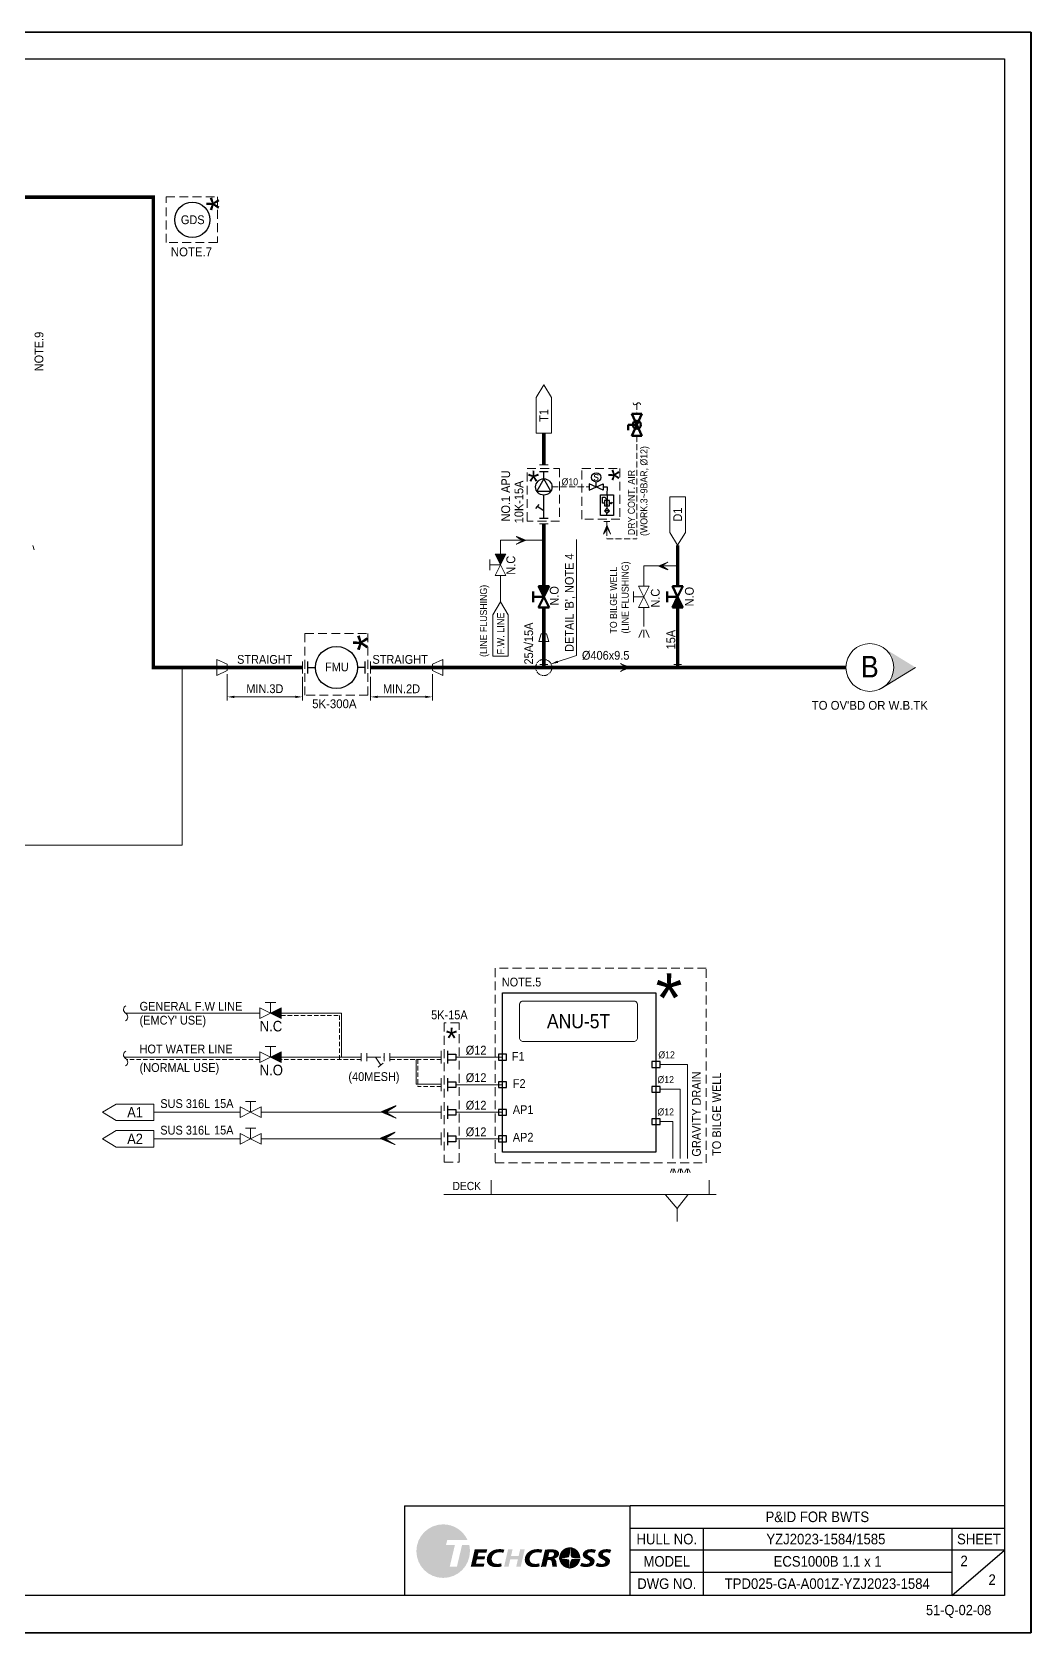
# Model space of a CAD drawing. Extents: x -553847 to 4496999, y 514150 to 878882.
# Drawn here: x 4399829 to 4428190, y 617915 to 663343 of the extents above; entities that cross this region are included whole.
import ezdxf

# ---------------------------------------------------------------- set-up
doc = ezdxf.new("R2010")
doc.units = 0
doc.header["$LTSCALE"] = 25
doc.header["$MEASUREMENT"] = 0
doc.header["$PDMODE"] = 3
doc.header["$PDSIZE"] = -7
for name, pattern in [('DASHED', [0.75, 0.5, -0.25]), ('DASHED2', [0.375, 0.25, -0.125]), ('Dashed_dotted', [9.714286, 6.857143, -1.428571, 0, -1.428571]), ('HIDDEN', [0.375, 0.25, -0.125]), ('PHANTOM', [63.5, 31.75, -6.35, 6.35, -6.35, 6.35, -6.35]), ('PHANTOM2', [31.75, 15.875, -3.175, 3.175, -3.175, 3.175, -3.175])]:
    doc.linetypes.add(name, pattern=pattern)
doc.layers.get('0').update_dxf_attribs({"linetype": 'CONTINUOUS', "lineweight": 9})
doc.layers.get('DEFPOINTS').update_dxf_attribs({"linetype": 'CONTINUOUS'})
doc.layers.add('0.1 Defpoints', color=7, linetype='CONTINUOUS', plot=False)
doc.layers.add('0.2 Dwg sheet', color=7, linetype='CONTINUOUS')
doc.layers.add('0.3 Text', color=7, linetype='CONTINUOUS')
for name, color, linetype, lineweight in [('0.4 Maker scope box', 3, 'HIDDEN', 9), ('0.5 Dim', 1, 'CONTINUOUS', 9), ('1.1 Y_Pipe', 7, 'CONTINUOUS', 13), ('1.10 Air line', 253, 'PHANTOM', 9), ('1.4 M_Pipe', 7, 'CONTINUOUS', 25), ('1.5 M_Equip', 4, 'CONTINUOUS', 30), ('1.8 PRU Cooling', 253, 'PHANTOM', 9), ('1.9 Arrow', 1, 'CONTINUOUS', 9), ('measure', 1, 'CONTINUOUS', 15), ('외형선', 7, 'CONTINUOUS', 18)]:
    doc.layers.add(name, color=color, linetype=linetype, lineweight=lineweight)
doc.layers.add('2.1 Valve open', color=7, linetype='CONTINUOUS', lineweight=50, true_color=0x1b21e4)
doc.layers.add('2.2 Ballast water line', color=7, linetype='CONTINUOUS', true_color=0x1b21e4)
doc.layers.add('2.3 TSU sampling line', color=7, linetype='DASHED2', true_color=0xf4541a)
doc.styles.add('ARIAL', font='arial.ttf')
doc.styles.get("Standard").update_dxf_attribs({"font": '', "width": 0.95, "height": 250})
doc.styles.get('Standard').set_extended_font_data('Gulim')
doc.dimstyles.new('TC50', dxfattribs={"dimtxt": 250, "dimasz": 200, "dimexe": 100, "dimexo": 100, "dimgap": 100, "dimtad": 1, "dimtoh": 1, "dimdec": 0, "dimrnd": 0.0005, "dimzin": 9, "dimdsep": 46, "dimtxsty": 'Standard', "dimcen": -3.5, "dimclrd": 1, "dimclre": 1, "dimazin": 2, "dimtfac": 0.6, "dimtdec": 0, "dimtmove": 0, "dimatfit": 3, "dimfxl": 4, "dimtolj": 1, "dimlwd": 15, "dimlwe": 15, "dimarcsym": 0})

# ---------------------------------------------------------------- blocks, each defined once
blk = doc.blocks.new('양식 51-Q-02-08')
at = {"layer": '0.1 Defpoints'}
blk.add_lwpolyline([(-2677005, 1033560), (-2613196, 1033560), (-2613196, 988132), (-2677005, 988132)], close=True, dxfattribs=at)
at = {"layer": '0.2 Dwg sheet'}
for p, q in [((-2630979, 991742), (-2624571, 991742)), ((-2630979, 991742), (-2630979, 989196)), ((-2624571, 989196), (-2624571, 991742)), ((-2613953, 991742), (-2624571, 991742)), ((-2624571, 991110), (-2613953, 991110)), ((-2622500, 991110), (-2622500, 989196)), ((-2615440, 991110), (-2615440, 989196)), ((-2613953, 990478), (-2624571, 990478)), ((-2615440, 989196), (-2613953, 990478)), ((-2615440, 989846), (-2624571, 989846))]:
    blk.add_line(p, q, dxfattribs=at)
blk.add_lwpolyline([(-2613953, 989196), (-2676245, 989196), (-2676245, 1032800), (-2613953, 1032800)], close=True, dxfattribs=at)
at = {"layer": '0.2 Dwg sheet', "insert": (-2623536, 989529), "char_height": 300, "width": 2070.81, "attachment_point": 5}
blk.add_mtext('DWG NO.', dxfattribs=at)
at = {"layer": '0.3 Text', "width": 0.95}
blk.add_text('51-Q-02-08', height=291.7, dxfattribs=at).set_placement((-2616177, 988637))
at = {"layer": '0.3 Text', "char_height": 300, "attachment_point": 5}
for s, insert, width in [('\\A1;SHEET', (-2614674, 990794), 1532.09), ('MODEL', (-2623536, 990162), 2070.81)]:
    blk.add_mtext(s, dxfattribs=dict(at, insert=insert, width=width))
blk = doc.blocks.new('*D225')
at = {"layer": '0.5 Dim', "color": 1, "linetype": 'ByBlock', "lineweight": 15, "ltscale": 30, "transparency": 16777216}
for p, q in [((4405374, 645121), (4405374, 644377)), ((4407504, 645044), (4407504, 644377)), ((4407304, 644477), (4405574, 644477))]:
    blk.add_line(p, q, dxfattribs=at)
at = {"layer": '0.5 Dim', "color": 1, "linetype": 'Continuous', "ltscale": 30, "transparency": 16777216}
for points in [[(4405574, 644510), (4405574, 644444), (4405374, 644477)], [(4407304, 644510), (4407304, 644444), (4407504, 644477)]]:
    blk.add_solid(points, dxfattribs=at)
at = {"layer": 'DEFPOINTS', "color": 0, "linetype": 'Continuous', "ltscale": 30, "transparency": 16777216}
for p in [(4405374, 645221), (4407504, 645144), (4405374, 644477)]:
    blk.add_point(p, dxfattribs=at)
at = {"layer": '0.5 Dim', "color": 0, "linetype": 'Continuous', "ltscale": 30, "transparency": 16777216, "insert": (4406439, 644707), "char_height": 250, "attachment_point": 5}
blk.add_mtext('\\A1;MIN.3D', dxfattribs=at)
blk = doc.blocks.new('*D226')
at = {"layer": '0.5 Dim', "color": 1, "linetype": 'ByBlock', "lineweight": 15, "ltscale": 30, "transparency": 16777216}
for p, q in [((4411197, 645121), (4411197, 644377)), ((4409443, 645044), (4409443, 644377)), ((4409643, 644477), (4410997, 644477))]:
    blk.add_line(p, q, dxfattribs=at)
at = {"layer": '0.5 Dim', "color": 1, "linetype": 'Continuous', "ltscale": 30, "transparency": 16777216}
for points in [[(4409643, 644510), (4409643, 644444), (4409443, 644477)], [(4410997, 644510), (4410997, 644444), (4411197, 644477)]]:
    blk.add_solid(points, dxfattribs=at)
at = {"layer": 'DEFPOINTS', "color": 0, "linetype": 'Continuous', "ltscale": 30, "transparency": 16777216}
for p in [(4409443, 645144), (4411197, 645221), (4411197, 644477)]:
    blk.add_point(p, dxfattribs=at)
at = {"layer": '0.5 Dim', "color": 0, "linetype": 'Continuous', "ltscale": 30, "transparency": 16777216, "insert": (4410320, 644707), "char_height": 250, "attachment_point": 5}
blk.add_mtext('\\A1;MIN.2D', dxfattribs=at)

msp = doc.modelspace()

# ---------------------------------------------------------------- hatches: boundary and pattern name
at = {"layer": '0.2 Dwg sheet', "lineweight": 0}
h = msp.add_hatch(color=256, dxfattribs=at)
h.dxf.hatch_style = 2
edge = h.paths.add_edge_path()
edge.add_spline(control_points=[(4412038.3, 620410.2), (4412038.3, 620410.2), (4411891.2, 619793.5), (4411891.2, 619793.5), (4411891.2, 619793.5), (4411687.4, 619793.5), (4411687.4, 619793.5), (4411687.4, 619793.5), (4411834.6, 620410.2), (4411834.6, 620410.2), (4411834.6, 620410.2), (4411582.7, 620410.2), (4411582.7, 620410.2), (4411582.7, 620410.2), (4411618.1, 620552), (4411618.1, 620552), (4411618.1, 620552), (4412193.4, 620552), (4412193.4, 620552), (4412073.7, 620814.6), (4411809.1, 620997.2), (4411501.7, 620997.2), (4411081.9, 620997.2), (4410741.6, 620656.9), (4410741.6, 620237.1), (4410741.6, 619817.3), (4411081.9, 619477), (4411501.7, 619477), (4411921.5, 619477), (4412261.7, 619817.3), (4412261.7, 620237.1), (4412261.7, 620296.7), (4412254.7, 620354.6), (4412241.7, 620410.2), (4412241.7, 620410.2), (4412038.3, 620410.2), (4412038.3, 620410.2)], knot_values=[0, 0, 0, 0, 1, 1, 1, 2, 2, 2, 3, 3, 3, 4, 4, 4, 5, 5, 5, 6, 6, 6, 7, 7, 7, 8, 8, 8, 9, 9, 9, 10, 10, 10, 11, 11, 11, 12, 12, 12, 12], degree=3, periodic=0)
h = msp.add_hatch(color=256, dxfattribs=at)
h.dxf.hatch_style = 2
h.paths.add_polyline_path([(4412672.9, 620003.1), (4412461.1, 620003.1), (4412433.6, 619882.8), (4412672, 619882.8), (4412650.8, 619792.6), (4412284.6, 619792.6), (4412398.2, 620286.6), (4412751.9, 620286.6), (4412730.5, 620196.6), (4412505.4, 620196.6), (4412480.5, 620091.6), (4412694.2, 620091.6)])
h = msp.add_hatch(color=256, dxfattribs=at)
h.dxf.hatch_style = 2
edge = h.paths.add_edge_path()
edge.add_spline(control_points=[(4413161.4, 619805.8), (4413129.6, 619794.1), (4413076.3, 619784.6), (4413004.6, 619784.6), (4412845.9, 619784.6), (4412740.4, 619863.7), (4412740.4, 619994.3), (4412740.4, 620106.4), (4412800.7, 620192.8), (4412891.1, 620242.7), (4412953.2, 620277.8), (4413025.9, 620294.7), (4413110, 620294.7), (4413174.8, 620294.7), (4413223.5, 620282.3), (4413241.2, 620274.3), (4413241.2, 620274.3), (4413205.8, 620188.4), (4413205.8, 620188.4), (4413188.9, 620195.7), (4413149, 620204.5), (4413097.6, 620204.5), (4413046.2, 620204.5), (4412997.5, 620191.4), (4412961.2, 620166.4), (4412911.5, 620132), (4412878.7, 620075.5), (4412878.7, 620006.7), (4412878.7, 619927.5), (4412932.8, 619874.7), (4413037.4, 619874.7), (4413079.9, 619874.7), (4413121.6, 619880.5), (4413150.9, 619890.9), (4413150.9, 619890.9), (4413161.4, 619805.8), (4413161.4, 619805.8)], knot_values=[0, 0, 0, 0, 1, 1, 1, 2, 2, 2, 3, 3, 3, 4, 4, 4, 5, 5, 5, 6, 6, 6, 7, 7, 7, 8, 8, 8, 9, 9, 9, 10, 10, 10, 11, 11, 11, 12, 12, 12, 12], degree=3, periodic=0)
h = msp.add_hatch(color=256, dxfattribs=at)
h.dxf.hatch_style = 2
h.paths.add_polyline_path([(4413471.7, 620286.6), (4413427.4, 620094.7), (4413643.7, 620094.7), (4413688, 620286.6), (4413816.6, 620286.6), (4413703.1, 619792.6), (4413575.4, 619792.6), (4413622.4, 620000.8), (4413405.2, 620000.8), (4413358.2, 619792.6), (4413230.6, 619792.6), (4413344, 620286.6)])
h = msp.add_hatch(color=256, dxfattribs=at)
h.dxf.hatch_style = 2
edge = h.paths.add_edge_path()
edge.add_spline(control_points=[(4414239.6, 619805.8), (4414207.8, 619794.1), (4414154.5, 619784.6), (4414082.7, 619784.6), (4413924.1, 619784.6), (4413818.5, 619863.7), (4413818.5, 619994.3), (4413818.5, 620106.4), (4413878.8, 620192.8), (4413969.2, 620242.7), (4414031.4, 620277.8), (4414104, 620294.7), (4414188.3, 620294.7), (4414252.9, 620294.7), (4414301.7, 620282.3), (4414319.4, 620274.3), (4414319.4, 620274.3), (4414284, 620188.4), (4414284, 620188.4), (4414267.2, 620195.7), (4414227.2, 620204.5), (4414175.8, 620204.5), (4414124.3, 620204.5), (4414075.7, 620191.4), (4414039.3, 620166.4), (4413989.7, 620132), (4413956.8, 620075.5), (4413956.8, 620006.7), (4413956.8, 619927.5), (4414010.9, 619874.7), (4414115.5, 619874.7), (4414158.1, 619874.7), (4414199.7, 619880.5), (4414229, 619890.9), (4414229, 619890.9), (4414239.6, 619805.8), (4414239.6, 619805.8)], knot_values=[0, 0, 0, 0, 1, 1, 1, 2, 2, 2, 3, 3, 3, 4, 4, 4, 5, 5, 5, 6, 6, 6, 7, 7, 7, 8, 8, 8, 9, 9, 9, 10, 10, 10, 11, 11, 11, 12, 12, 12, 12], degree=3, periodic=0)
at = {"layer": '0.2 Dwg sheet', "linetype": 'Continuous', "lineweight": 0}
h = msp.add_hatch(color=256, dxfattribs=at)
h.paths.add_polyline_path([(4414790.7, 620185.5), (4414781.9, 620210.5), (4414746.6, 620249.1), (4414691.2, 620274.9), (4414621.1, 620287.1), (4414544.3, 620289.2), (4414472.5, 620285.7), (4414409.5, 620277.1), (4414297.9, 619793), (4414300.9, 619792.6), (4414423.7, 619792.6), (4414468, 619987.4), (4414514.4, 619987.4), (4414528.7, 619986.2), (4414553.4, 619978.7), (4414571.3, 619963.5), (4414583.3, 619938.1), (4414600.1, 619813.3), (4414603.9, 619797), (4414611, 619792.5), (4414736.8, 619792.5), (4414730.6, 619811.6), (4414725.3, 619840.4), (4414712, 619945), (4414705.4, 619971.4), (4414680.1, 620009.9), (4414656.9, 620023.7), (4414656.9, 620025.7), (4414670.7, 620029.7), (4414716.7, 620049), (4414753.2, 620075.3), (4414779.5, 620109.6), (4414791.8, 620151.6), (4414792.4, 620171.5)])
h.paths.add_polyline_path([(4414650.8, 620137.6, -0.1380365), (4414619.5, 620093.9, -0.1340355), (4414547.6, 620071), (4414485.5, 620071), (4414515.1, 620207.2), (4414578.1, 620207.2, -0.1816988), (4414637.9, 620187.5, -0.2969134)], flags=16)
at = {"layer": '0.2 Dwg sheet', "lineweight": 0}
h = msp.add_hatch(color=256, dxfattribs=at)
h.dxf.hatch_style = 2
edge = h.paths.add_edge_path()
edge.add_spline(control_points=[(4415121.2, 620344.5), (4415112.8, 620345.2), (4415104.3, 620345.8), (4415095.7, 620345.8), (4414994.8, 620345.8), (4414905.8, 620295.6), (4414851.8, 620219), (4414840.7, 620201.7), (4414830.8, 620183.2), (4414822.5, 620163.5), (4414810.5, 620134.7), (4414802.8, 620105.3), (4414798.6, 620076.1), (4414797.7, 620066.6), (4414797.2, 620057), (4414797.2, 620047.2), (4414797.2, 620046.7), (4414797.3, 620046.1), (4414797.3, 620045.5), (4414909.6, 620052.8), (4415040.5, 620065.6), (4415056.6, 620072.8), (4415077.5, 620082.2), (4415109.2, 620269.1), (4415121.2, 620344.5)], knot_values=[0, 0, 0, 0, 1, 1, 1, 2, 2, 2, 3, 3, 3, 4, 4, 4, 5, 5, 5, 6, 6, 6, 7, 7, 7, 8, 8, 8, 8], degree=3, periodic=0)
h = msp.add_hatch(color=256, dxfattribs=at)
h.dxf.hatch_style = 2
edge = h.paths.add_edge_path()
edge.add_spline(control_points=[(4415152.7, 620063.1), (4415168, 620052.9), (4415272.3, 620047), (4415394.1, 620043.5), (4415394.1, 620044.7), (4415394.3, 620046), (4415394.3, 620047.2), (4415394.3, 620193.8), (4415288.5, 620315.5), (4415149.2, 620340.8), (4415139.3, 620255.7), (4415123.1, 620082.6), (4415152.7, 620063.1)], knot_values=[0, 0, 0, 0, 1, 1, 1, 2, 2, 2, 3, 3, 3, 4, 4, 4, 4], degree=3, periodic=0)
h = msp.add_hatch(color=256, dxfattribs=at)
h.dxf.hatch_style = 2
edge = h.paths.add_edge_path()
edge.add_spline(control_points=[(4415432.7, 619907), (4415468.1, 619889.5), (4415517.7, 619875.4), (4415573.6, 619875.4), (4415622.4, 619875.4), (4415667.6, 619894.5), (4415667.6, 619932.6), (4415667.6, 619961.2), (4415641.9, 619978.8), (4415587, 620003.1), (4415524, 620030.9), (4415463.7, 620070.5), (4415463.7, 620134.2), (4415463.7, 620233.9), (4415568.2, 620294.7), (4415698.5, 620294.7), (4415770.3, 620294.7), (4415813, 620281.5), (4415838.5, 620270.5), (4415838.5, 620270.5), (4415798.7, 620182.7), (4415798.7, 620182.7), (4415779.3, 620191.4), (4415737.6, 620204.5), (4415687.9, 620203.8), (4415628.5, 620203.8), (4415597.5, 620179.6), (4415597.5, 620152.4), (4415597.5, 620123.1), (4415633.9, 620105.6), (4415684.4, 620082.2), (4415757.1, 620050.5), (4415802.3, 620010.3), (4415802.3, 619950.9), (4415802.3, 619841), (4415692.4, 619784.6), (4415560.3, 619784.6), (4415477.9, 619785.2), (4415417.6, 619802.8), (4415390.1, 619819.8), (4415390.1, 619819.8), (4415432.7, 619907), (4415432.7, 619907)], knot_values=[0, 0, 0, 0, 1, 1, 1, 2, 2, 2, 3, 3, 3, 4, 4, 4, 5, 5, 5, 6, 6, 6, 7, 7, 7, 8, 8, 8, 9, 9, 9, 10, 10, 10, 11, 11, 11, 12, 12, 12, 13, 13, 13, 14, 14, 14, 14], degree=3, periodic=0)
h = msp.add_hatch(color=256, dxfattribs=at)
h.dxf.hatch_style = 2
edge = h.paths.add_edge_path()
edge.add_spline(control_points=[(4415869.7, 619907), (4415905.2, 619889.5), (4415954.8, 619875.4), (4416010.6, 619875.4), (4416059.5, 619875.4), (4416104.7, 619894.5), (4416104.7, 619932.6), (4416104.7, 619961.2), (4416079, 619978.8), (4416023.9, 620003.1), (4415961, 620030.9), (4415900.8, 620070.5), (4415900.8, 620134.2), (4415900.8, 620233.9), (4416005.4, 620294.7), (4416135.6, 620294.7), (4416207.5, 620294.7), (4416250, 620281.5), (4416275.7, 620270.5), (4416275.7, 620270.5), (4416235.8, 620182.7), (4416235.8, 620182.7), (4416216.3, 620191.4), (4416174.7, 620204.5), (4416125.1, 620203.8), (4416065.7, 620203.8), (4416034.5, 620179.6), (4416034.5, 620152.4), (4416034.5, 620123.1), (4416070.9, 620105.6), (4416121.4, 620082.2), (4416194.2, 620050.5), (4416239.4, 620010.3), (4416239.4, 619950.9), (4416239.4, 619841), (4416129.4, 619784.6), (4415997.4, 619784.6), (4415914.8, 619785.2), (4415854.7, 619802.8), (4415827.1, 619819.8), (4415827.1, 619819.8), (4415869.7, 619907), (4415869.7, 619907)], knot_values=[0, 0, 0, 0, 1, 1, 1, 2, 2, 2, 3, 3, 3, 4, 4, 4, 5, 5, 5, 6, 6, 6, 7, 7, 7, 8, 8, 8, 9, 9, 9, 10, 10, 10, 11, 11, 11, 12, 12, 12, 13, 13, 13, 14, 14, 14, 14], degree=3, periodic=0)
h = msp.add_hatch(color=256, dxfattribs=at)
h.dxf.hatch_style = 2
edge = h.paths.add_edge_path()
edge.add_spline(control_points=[(4415047.7, 619992.7), (4415024.2, 620007), (4414894.7, 620014.9), (4414798.6, 620018.9), (4414812, 619877), (4414924.6, 619764), (4415066.4, 619750.2), (4415074.3, 619880.2), (4415081.9, 619972), (4415047.7, 619992.7)], knot_values=[0, 0, 0, 0, 1, 1, 1, 2, 2, 2, 3, 3, 3, 3], degree=3, periodic=0)
h = msp.add_hatch(color=256, dxfattribs=at)
h.dxf.hatch_style = 2
edge = h.paths.add_edge_path()
edge.add_spline(control_points=[(4415099.3, 619748.9), (4415248.4, 619750.6), (4415370.9, 619861.6), (4415391, 620005.5), (4415271, 620002.7), (4415169.3, 619999.2), (4415154.7, 619996.3), (4415127.7, 619990.6), (4415107.7, 619830.4), (4415099.3, 619748.9)], knot_values=[0, 0, 0, 0, 1, 1, 1, 2, 2, 2, 3, 3, 3, 3], degree=3, periodic=0)
at = {"layer": '1.1 Y_Pipe'}
for points in [[(4413127.5, 648225.7), (4413279.4, 648527.2), (4412976.7, 648527.2)], [(4414362, 647315.6), (4414513.8, 647617.2), (4414211.2, 647617.2)], [(4418159, 647315.6), (4418310.8, 647014.1), (4418008.2, 647014.1)], [(4406596.2, 635500.1), (4406897.8, 635348.3), (4406897.8, 635650.9)], [(4406596.2, 634253.3), (4406897.8, 634101.4), (4406897.8, 634404.1)]]:
    msp.add_hatch(color=256, dxfattribs=at).paths.add_polyline_path(points)
at = {"layer": '1.1 Y_Pipe', "linetype": 'Continuous', "ltscale": 30}
h = msp.add_hatch(dxfattribs=at)
h.set_pattern_fill('ANSI31', color=256, scale=1.072502)
h.set_pattern_definition([(45, (4353190.14374, 293423.39393), (-0.094796635586, 0.094796635586), [])])
h.paths.add_polyline_path([(4424001.6, 644753.4, 0.5309324), (4423988.7, 645877.8), (4424912.6, 645311.2)])
at = {"layer": '1.5 M_Equip'}
h = msp.add_hatch(color=256, dxfattribs=at)
h.paths.add_polyline_path([(4416151.8, 649902), (4416160.4, 649933), (4416143, 649933)])
h.paths.add_polyline_path([(4416142.7, 650021.2), (4416160.1, 650021.2), (4416151.3, 650052.2)])
at = {"layer": '1.9 Arrow'}
h = msp.add_hatch(dxfattribs=at)
h.set_pattern_fill('ANSI31', color=256, scale=0.356064, angle=90, style=0)
h.set_pattern_definition([(45, (4092260.69727, 404861.64174), (0.031471872735, -0.031471872735), [])])
h.paths.add_polyline_path([(4416055.2, 649096.8), (4416156, 649262.9), (4416256.7, 649096.8), (4416156, 649338.4)])
h = msp.add_hatch(dxfattribs=at)
h.set_pattern_fill('ANSI31', color=256, scale=0.382453, style=0)
h.set_pattern_definition([(315, (4147351.93708, 990788.30593), (-0.033804374581, -0.033804374581), [])])
h.paths.add_polyline_path([(4413577.7, 648809.2), (4413756.4, 648916.9), (4413578.4, 649025.6), (4413837.5, 648916.6)])
h = msp.add_hatch(dxfattribs=at)
h.set_pattern_fill('ANSI31', color=256, scale=0.382453, angle=360, style=0)
h.set_pattern_definition([(315, (4144858.61612, 981643.477786), (-0.033804374581, -0.033804374581), [])])
h.paths.add_polyline_path([(4417884.5, 648300.2), (4417705.8, 648192.5), (4417883.9, 648083.7), (4417624.7, 648192.7)])
h = msp.add_hatch(color=256, dxfattribs=at)
h.paths.add_polyline_path([(4416846.7, 645311.2), (4416719.1, 645311.2), (4416535.8, 645193.8)])
h.paths.add_polyline_path([(4416846.7, 645311.2), (4416535.8, 645428.7), (4416719.1, 645311.2)])
at = {"layer": '2.1 Valve open'}
for points in [[(4414362, 647315.6), (4414513.8, 647617.2), (4414211.2, 647617.2)], [(4418159, 647315.6), (4418310.8, 647014.1), (4418008.2, 647014.1)]]:
    msp.add_hatch(color=256, dxfattribs=at).paths.add_polyline_path(points)
at = {"layer": 'measure'}
h = msp.add_hatch(dxfattribs=at)
h.set_pattern_fill('ANSI31', color=1, scale=0.619715, style=0)
h.set_pattern_definition([(45, (3971654.49477, 101182.59956), (-0.05477560696, 0.05477560696), [])])
h.paths.add_polyline_path([(4410163.9, 632523.5), (4409874.9, 632698.9), (4410163.9, 632874.2), (4409743.5, 632698.9)])
h = msp.add_hatch(dxfattribs=at)
h.set_pattern_fill('ANSI31', color=1, scale=0.619715, style=0)
h.set_pattern_definition([(45, (3971626.15303, 100430.78363), (-0.05477560696, 0.05477560696), [])])
h.paths.add_polyline_path([(4410135.6, 631771.7), (4409846.5, 631947), (4410135.6, 632122.4), (4409715.1, 631947)])

# ---------------------------------------------------------------- linework, layer by layer
at = {"layer": '0.1 Defpoints', "color": 4, "linetype": 'ByBlock'}
msp.add_lwpolyline([(4364381.2, 617914.9), (4428190.1, 617914.9), (4428190.1, 663342.8), (4364381.2, 663342.8)], close=True, dxfattribs=at)
at = {"layer": '0.2 Dwg sheet', "linetype": 'Continuous', "lineweight": 0}
msp.add_line((4414297.9, 619793), (4414409.5, 620277.1), dxfattribs=at)
at = {"layer": '0.2 Dwg sheet', "lineweight": 0}
for points in [[(4415121.2, 620344.5), (4415109.2, 620269.1), (4415077.5, 620082.2), (4415056.6, 620072.8)], [(4415152.7, 620063.1), (4415123.1, 620082.6), (4415139.3, 620255.7), (4415149.2, 620340.8)], [(4415056.6, 620072.8), (4415040.5, 620065.6), (4414909.6, 620052.8), (4414797.3, 620045.5)], [(4414798.6, 620018.9), (4414894.7, 620014.9), (4415024.2, 620007), (4415047.7, 619992.7)], [(4415047.7, 619992.7), (4415081.9, 619972), (4415074.3, 619880.2), (4415066.4, 619750.2)], [(4415099.3, 619748.9), (4415107.7, 619830.4), (4415127.7, 619990.6), (4415154.7, 619996.3)], [(4415394.1, 620043.5), (4415272.3, 620047), (4415168, 620052.9), (4415152.7, 620063.1)], [(4415154.7, 619996.3), (4415169.3, 619999.2), (4415271, 620002.7), (4415391, 620005.5)]]:
    msp.add_open_spline(points, degree=3, dxfattribs=at)
at = {"layer": '0.4 Maker scope box', "linetype": 'DASHED', "lineweight": 15, "ltscale": 20}
for points in [[(4403637.5, 658667.7), (4405093.7, 658667.7), (4405093.7, 657367.7), (4403637.5, 657367.7)], [(4413883.9, 650962), (4414807, 650962), (4414807, 649466.4), (4413883.9, 649466.4)], [(4411958.3, 635230), (4411533.9, 635230), (4411533.9, 631278.6), (4411958.3, 631278.6)]]:
    msp.add_lwpolyline(points, close=True, dxfattribs=at)
for points, elevation in [([(4415441.1, 650958.8), (4416521.1, 650958.8), (4416521.1, 649523.8), (4415441.1, 649523.8)], -934.9), ([(4407578.7, 646276.2), (4409365.7, 646275.8), (4409365.7, 644525.5), (4407578.7, 644525.8)], 0)]:
    msp.add_lwpolyline(points, close=True, dxfattribs=dict(at, elevation=elevation))
msp.add_lwpolyline([(4418972.5, 636775.8), (4412982.5, 636775.8), (4412982.5, 631252.5), (4418972.5, 631252.5), (4418972.5, 636775.8)], dxfattribs=at)
at = {"layer": '0.5 Dim', "linetype": 'PHANTOM2', "lineweight": 9, "ltscale": 0.3}
msp.add_circle((4414358.8, 645311.2), 229.6, dxfattribs=at)
at = {"layer": '1.1 Y_Pipe', "linetype": 'Continuous', "ltscale": 30}
for p, q in [((4392816.9, 658656.2), (4403272.9, 658656.2)), ((4403272.9, 658656.2), (4403272.9, 645311.2)), ((4412976.7, 648527.2), (4413278.3, 648527.2)), ((4414211.2, 647617.2), (4414512.7, 647617.2)), ((4418008.2, 647014.1), (4418309.8, 647014.1)), ((4403272.9, 645311.2), (4405073.7, 645311.2)), ((4404091.4, 645311.2), (4404091.4, 640271.1)), ((4405373.7, 645311.2), (4407503.7, 645311.2)), ((4409442.7, 645311.2), (4411196.8, 645311.2)), ((4411496.8, 645311.2), (4421898.1, 645311.2)), ((4421898.1, 645311.2), (4422936.2, 645311.2)), ((4424912.6, 645311.2), (4423936.1, 644713.2)), ((4386329.9, 640271.1), (4404091.4, 640271.1)), ((4406897.8, 635349.3), (4406897.8, 635650.9)), ((4406897.8, 634102.5), (4406897.8, 634404.1)), ((4410733.3, 633552), (4410733.3, 633483.1)), ((4405735, 632690.5), (4403290.2, 632690.5)), ((4411444.1, 632690.5), (4406338.1, 632690.5)), ((4405735, 631936.4), (4403290.2, 631936.4)), ((4406338.1, 631936.4), (4407262.5, 631936.4)), ((4407262.5, 631936.4), (4411444.1, 631936.4))]:
    msp.add_line(p, q, dxfattribs=at)
at = {"layer": '1.1 Y_Pipe'}
for p, q in [((4414359, 653333.3), (4414139.1, 652969)), ((4414359, 653333.3), (4414578.8, 652969)), ((4414139.1, 651958.6), (4414139.1, 652969)), ((4414578.8, 651958.6), (4414578.8, 652969)), ((4414578.8, 651958.6), (4414139.1, 651958.6)), ((4414359, 651063), (4414359, 651958.6)), ((4414479.1, 651063), (4414238.8, 651063)), ((4417939.2, 650154.4), (4417939.2, 649144)), ((4417939.2, 650154.4), (4418378.8, 650154.4)), ((4418378.8, 650154.4), (4418378.8, 649144)), ((4414479, 649387.1), (4414238.7, 649387.1)), ((4414362.3, 647617.2), (4414358.8, 649387.1)), ((4414360.4, 648928.6), (4413127.5, 648928.6)), ((4413127.5, 648928.6), (4413127.5, 648225.7)), ((4418159, 648779.7), (4417939.2, 649144)), ((4418159, 648779.7), (4418378.8, 649144)), ((4418159, 647617.2), (4418159, 648779.7)), ((4412826, 648376.4), (4412826, 648074.9)), ((4413278.3, 648527.2), (4412976.7, 648527.2)), ((4412976.7, 648527.2), (4413127.5, 648225.7)), ((4413127.5, 648225.7), (4413278.3, 648527.2)), ((4413127.5, 648225.7), (4412826, 648225.7)), ((4413127.5, 648225.7), (4412976.7, 647924.1)), ((4412976.7, 647924.1), (4413278.3, 647924.1)), ((4413127.5, 648225.7), (4413278.3, 647924.1)), ((4413127.5, 647924.1), (4413127.5, 647172)), ((4418159, 648193.5), (4417202.3, 648193.5)), ((4417202.3, 648193.5), (4417202.3, 647617.2)), ((4414060.4, 647466.4), (4414060.4, 647164.8)), ((4414512.7, 647617.2), (4414211.2, 647617.2)), ((4414211.2, 647617.2), (4414362, 647315.6)), ((4414362, 647315.6), (4414512.7, 647617.2)), ((4416900.8, 647164.8), (4416900.8, 647466.4)), ((4417051.5, 647617.2), (4417353.1, 647617.2)), ((4417202.3, 647315.6), (4417051.5, 647617.2)), ((4417202.3, 647315.6), (4417353.1, 647617.2)), ((4417857.4, 647164.8), (4417857.4, 647466.4)), ((4418008.2, 647617.2), (4418309.8, 647617.2)), ((4418159, 647315.6), (4418008.2, 647617.2)), ((4418159, 647315.6), (4418309.8, 647617.2)), ((4413127.5, 647172), (4412907.7, 646807.7)), ((4413127.5, 647172), (4413347.3, 646807.7)), ((4414362, 647315.6), (4414060.4, 647315.6)), ((4414362, 647315.6), (4414211.2, 647014.1)), ((4414211.2, 647014.1), (4414512.7, 647014.1)), ((4414362, 647315.6), (4414512.7, 647014.1)), ((4414362, 647014.1), (4414362, 646269.5)), ((4417202.3, 647315.6), (4416900.8, 647315.6)), ((4417051.5, 647014.1), (4417202.3, 647315.6)), ((4417353.1, 647014.1), (4417051.5, 647014.1)), ((4417202.3, 647315.6), (4417353.1, 647014.1)), ((4417202.3, 647014.1), (4417202.3, 646469.9)), ((4418159, 647315.6), (4417857.4, 647315.6)), ((4418008.2, 647014.1), (4418159, 647315.6)), ((4418309.8, 647014.1), (4418008.2, 647014.1)), ((4418159, 647014.1), (4418158.8, 645311.2)), ((4418159, 647315.6), (4418309.8, 647014.1)), ((4412907.7, 645629.4), (4412907.7, 646807.7)), ((4413347.3, 645629.4), (4413347.3, 646807.7)), ((4414288.2, 646269.5), (4414220, 646048.1)), ((4414220, 646048.1), (4414503.9, 646048.1)), ((4414288.2, 646269.5), (4414435.7, 646269.5)), ((4414362, 646048.1), (4414362, 645311.2)), ((4414435.7, 646269.5), (4414503.9, 646048.1)), ((4417151.6, 646382), (4417052.6, 646159.9)), ((4417202.3, 646382), (4417202.3, 646159.9)), ((4417253.1, 646382), (4417352, 646159.9)), ((4413347.3, 645629.4), (4412907.7, 645629.4)), ((4407503.7, 645144.1), (4407503.7, 645478.4)), ((4409442.7, 645144.1), (4409442.7, 645478.4)), ((4414246.3, 645397.8), (4414471.3, 645397.8)), ((4418046.3, 645397.2), (4418271.3, 645397.2)), ((4406294.7, 635650.9), (4406294.7, 635349.3)), ((4406596.2, 635500.1), (4406294.7, 635650.9)), ((4406747, 635801.6), (4406445.4, 635801.6)), ((4406596.2, 635500.1), (4406596.2, 635801.6)), ((4406897.8, 635650.9), (4406596.2, 635500.1)), ((4406897.8, 635349.3), (4406897.8, 635650.9)), ((4406294.7, 635500.1), (4402493.7, 635500.1)), ((4406596.2, 635500.1), (4406294.7, 635349.3)), ((4406596.2, 635500.1), (4406897.8, 635349.3)), ((4406897.8, 635500.1), (4408615.6, 635500.1)), ((4408615.6, 635500.1), (4408615.6, 634253.3)), ((4406294.7, 634253.3), (4402446.7, 634253.3)), ((4406294.7, 634404.1), (4406294.7, 634102.5)), ((4406596.2, 634253.3), (4406294.7, 634404.1)), ((4406596.2, 634253.3), (4406294.7, 634102.5)), ((4406747, 634554.8), (4406445.4, 634554.8)), ((4406596.2, 634253.3), (4406596.2, 634554.8)), ((4406897.8, 634404.1), (4406596.2, 634253.3)), ((4406596.2, 634253.3), (4406897.8, 634102.5)), ((4406897.8, 634102.5), (4406897.8, 634404.1)), ((4409176.4, 634253.3), (4406897.8, 634253.3)), ((4411444.1, 634253.3), (4409988.7, 634253.3)), ((4410733.3, 633552), (4410733.3, 634192.1)), ((4411444.1, 634436.2), (4411444.1, 634070.4)), ((4413187.5, 634253.3), (4411859.2, 634253.3)), ((4410733.3, 633483.1), (4411444.1, 633483.1)), ((4411444.1, 633654.8), (4411444.1, 633289)), ((4413187.5, 633471.9), (4411859.2, 633471.9)), ((4401830.3, 632690.5), (4402217.2, 632924)), ((4403290.2, 632924), (4402217.2, 632924)), ((4403290.2, 632924), (4403290.2, 632457)), ((4405735, 632539.7), (4405735, 632841.3)), ((4405735, 632841.3), (4406036.5, 632690.5)), ((4405885.8, 632992), (4406187.3, 632992)), ((4406036.5, 632690.5), (4406036.5, 632992)), ((4406036.5, 632690.5), (4406338.1, 632841.3)), ((4406338.1, 632841.3), (4406338.1, 632539.7)), ((4411444.1, 632873.4), (4411444.1, 632507.6)), ((4401830.3, 632690.5), (4402217.2, 632457)), ((4403290.2, 632457), (4402217.2, 632457)), ((4406036.5, 632690.5), (4405735, 632539.7)), ((4406036.5, 632690.5), (4406338.1, 632539.7)), ((4413187.5, 632690.5), (4411859.2, 632690.5)), ((4401830.3, 631936.4), (4402217.2, 632169.9)), ((4401830.3, 631936.4), (4402217.2, 631702.9)), ((4403290.2, 632169.9), (4402217.2, 632169.9)), ((4403290.2, 632169.9), (4403290.2, 631702.9)), ((4405735, 631785.6), (4405735, 632087.2)), ((4405735, 632087.2), (4406036.5, 631936.4)), ((4406036.5, 631936.4), (4405735, 631785.6)), ((4405885.8, 632237.9), (4406187.3, 632237.9)), ((4406036.5, 631936.4), (4406036.5, 632237.9)), ((4406036.5, 631936.4), (4406338.1, 632087.2)), ((4406036.5, 631936.4), (4406338.1, 631785.6)), ((4406338.1, 632087.2), (4406338.1, 631785.6)), ((4411444.1, 632119.3), (4411444.1, 631753.5)), ((4413187.5, 631936.4), (4411859.2, 631936.4)), ((4403290.2, 631702.9), (4402217.2, 631702.9)), ((4417995.4, 631084.7), (4417954.1, 630980.4)), ((4418026.7, 631085.1), (4418026.7, 630975.3)), ((4418058, 631084.7), (4418099.3, 630980.4)), ((4418204.8, 631084.7), (4418163.5, 630980.4)), ((4418236.1, 631085.1), (4418236.1, 630975.3)), ((4418267.4, 631084.7), (4418308.7, 630980.4)), ((4418408.4, 631084.7), (4418367.1, 630980.4)), ((4418439.7, 631085.1), (4418439.7, 630975.3)), ((4418471, 631084.7), (4418512.3, 630980.4)), ((4412864.4, 630761.4), (4412864.4, 630357.9)), ((4419050.1, 630761.4), (4419050.1, 630357.9)), ((4411522.7, 630357.9), (4419256.7, 630357.9))]:
    msp.add_line(p, q, dxfattribs=at)
at = {"layer": '1.1 Y_Pipe', "ltscale": 30}
for p, q in [((4405073.7, 645536.2), (4405073.7, 645086.2)), ((4405073.7, 645536.2), (4405373.7, 645401.2)), ((4411496.8, 645536.2), (4411196.8, 645401.2)), ((4411496.8, 645536.2), (4411496.8, 645086.2)), ((4405073.7, 645086.2), (4405373.7, 645221.2)), ((4405373.7, 645401.2), (4405373.7, 645221.2)), ((4411196.8, 645401.2), (4411196.8, 645221.2)), ((4411496.8, 645086.2), (4411196.8, 645221.2)), ((4417811, 630342.9), (4418149, 629957.1)), ((4418446.6, 630342.9), (4418149, 629957.1)), ((4418149, 629957.1), (4418149, 629593.8))]:
    msp.add_line(p, q, dxfattribs=at)
at = {"layer": '1.1 Y_Pipe', "linetype": 'DASHED2', "ltscale": 20}
for p, q in [((4406897.8, 635440.1), (4408555.6, 635440.1)), ((4408555.6, 635440.1), (4408555.6, 634192.1)), ((4406294.7, 634192.1), (4402515.5, 634192.1)), ((4409176.4, 634192.1), (4406897.8, 634192.1)), ((4411444.1, 634192.1), (4409988.7, 634192.1)), ((4410782, 634192.1), (4410782, 633422)), ((4411444.1, 633422), (4410782, 633422))]:
    msp.add_line(p, q, dxfattribs=at)
at = {"layer": '1.1 Y_Pipe', "linetype": 'PHANTOM', "ltscale": 0.5}
for p, q in [((4409176.4, 634142.3), (4409176.4, 634364.3)), ((4409335.4, 634142.3), (4409335.4, 634364.3)), ((4409335.4, 634253.3), (4409825.2, 634253.3)), ((4409580.3, 634253.3), (4409729.9, 634023.8)), ((4409825.2, 634142.3), (4409825.2, 634364.3)), ((4409988.7, 634142.3), (4409988.7, 634364.3)), ((4409798.2, 634085.8), (4409658.4, 633966.8))]:
    msp.add_line(p, q, dxfattribs=at)
at = {"layer": '1.1 Y_Pipe', "linetype": 'Continuous', "ltscale": 30}
msp.add_circle((4423614.9, 645311.2), 678.8, dxfattribs=at)
at = {"layer": '1.1 Y_Pipe'}
for centre, start, end in [((4402546.9, 635604.2), 117.05625, 239.75545), ((4402425.5, 635396), 297.05625, 59.75545), ((4402546.9, 634320.2), 117.05625, 239.75545), ((4402425.5, 634112), 297.05625, 59.75545)]:
    msp.add_arc(centre, 120.5, start, end, dxfattribs=at)
at = {"layer": '1.10 Air line', "linetype": 'ByBlock', "ltscale": 0.3}
for p, q in [((4416862.6, 652508.4), (4417137.6, 652508.4)), ((4417137.6, 652508.4), (4416862.6, 651889)), ((4417137.6, 651889), (4416862.6, 652508.4)), ((4417000.1, 652198.7), (4416755, 652198.7)), ((4416755, 652043.8), (4416755, 652198.7)), ((4417137.6, 651889), (4416862.6, 651889))]:
    msp.add_line(p, q, dxfattribs=at)
at = {"layer": '1.10 Air line', "linetype": 'Dashed_dotted'}
for p, q in [((4417000.1, 652793.6), (4417000.1, 652508.4)), ((4417000.1, 651889), (4417000.1, 648965.5)), ((4414590.9, 650434.1), (4415647.2, 650434.1)), ((4416064.3, 649458.2), (4416241.3, 649458.2)), ((4416152.8, 649458.2), (4416152.8, 648965.5)), ((4416152.8, 648965.5), (4417000.1, 648965.5))]:
    msp.add_line(p, q, dxfattribs=at)
at = {"layer": '1.10 Air line', "linetype": 'ByBlock', "ltscale": 0.3}
msp.add_circle((4417000.1, 652198.7), 115.4, dxfattribs=at)
for centre, start, end in [((4416950.5, 652822.2), 180, 330), ((4417049.6, 652765), 0, 150)]:
    msp.add_arc(centre, 57.2, start, end, dxfattribs=at)
at = {"layer": '1.4 M_Pipe'}
for p, q in [((4407655.7, 645144.1), (4407655.7, 645478.4)), ((4409288.7, 645144.1), (4409288.7, 645478.4))]:
    msp.add_line(p, q, dxfattribs=at)
at = {"layer": '1.4 M_Pipe', "elevation": 0}
for points in [[(4407655.7, 645311.2), (4407874.5, 645311.2)], [(4409288.7, 645311.2), (4409069.9, 645311.2)]]:
    msp.add_lwpolyline(points, dxfattribs=at)
at = {"layer": '1.5 M_Equip', "color": 4}
for p, q in [((4414479.1, 650862.8), (4414238.8, 650862.8)), ((4414359, 650666.1), (4414359, 650862.8)), ((4414358.9, 649549.3), (4414359.1, 650202.1)), ((4414218.5, 649937.6), (4414118.6, 649820.4)), ((4414359, 649754.7), (4414166.5, 649880.3)), ((4414238.7, 649549.3), (4414479.1, 649549.2))]:
    msp.add_line(p, q, dxfattribs=at)
at = {"layer": '1.5 M_Equip'}
for p, q in [((4415846.6, 650434), (4415846.6, 650573.6)), ((4415647.2, 650522.6), (4415647.2, 650345.6)), ((4416046, 650345.5), (4415647.2, 650522.6)), ((4415647.2, 650345.6), (4416046, 650522.5)), ((4416020.7, 650143.8), (4416097.3, 650144.1)), ((4416021.3, 649976.7), (4416020.7, 650143.8)), ((4416046, 650522.5), (4416046, 650345.5)), ((4416046, 650434), (4416153, 650434)), ((4416097.3, 650144.1), (4416151.3, 650052.2)), ((4416153, 650207.8), (4416152.6, 649827.3)), ((4416153, 650434), (4416152.7, 650207.8)), ((4416082.6, 649976.9), (4416021.3, 649976.7)), ((4416117.3, 649721.8), (4416117.1, 649792)), ((4416222.5, 649757.3), (4416117.2, 649756.9)), ((4416151.3, 650052.2), (4416142.7, 650021.2)), ((4416160.1, 650021.2), (4416142.7, 650021.2)), ((4416151.8, 649902), (4416143, 649933)), ((4416160.4, 649933), (4416143, 649933)), ((4416160.1, 650021.2), (4416151.3, 650052.2)), ((4416151.8, 649902), (4416151.3, 650052.2)), ((4416160.4, 649933), (4416151.8, 649902)), ((4416152.5, 649623.9), (4416152.5, 649686.8)), ((4416220.5, 649977.3), (4416244.6, 649951)), ((4416244.6, 649951), (4416259.5, 650006.3)), ((4416259.5, 650006.3), (4416281.5, 649951.1)), ((4416281.5, 649951.1), (4416304.7, 650007.3)), ((4411628, 634436.2), (4411628, 634070.4)), ((4411628, 633654.8), (4411628, 633289)), ((4411628, 632873.4), (4411628, 632507.6)), ((4411628, 632119.3), (4411628, 631753.5))]:
    msp.add_line(p, q, dxfattribs=at)
at = {"layer": '1.5 M_Equip', "lineweight": 15}
for p, q in [((4417658.1, 634044.1), (4418433.8, 634044.1)), ((4418433.8, 631380.9), (4418433.8, 634044.1)), ((4417658.1, 633341.5), (4418230.2, 633341.5)), ((4418230.2, 633341.5), (4418230.2, 631380.9)), ((4417658.1, 632424.6), (4418020.9, 632424.6)), ((4418020.9, 632424.6), (4418020.9, 631380.9))]:
    msp.add_line(p, q, dxfattribs=at)
at = {"layer": '1.5 M_Equip', "color": 4}
msp.add_lwpolyline([(4414359, 650666.1), (4414158.1, 650318.1), (4414559.8, 650318.1)], close=True, dxfattribs=at)
at = {"layer": '1.5 M_Equip', "elevation": 0}
for points in [[(4416338.7, 650207.8), (4416338.8, 649623.9), (4415966.8, 649623.9), (4415966.8, 650207.8)], [(4416152.5, 649686.8), (4416222.5, 649757.3), (4416152, 649827.3), (4416082.1, 649756.8)], [(4416220.7, 649902.2), (4416220.2, 650052.5), (4416082.3, 650052), (4416082.8, 649901.7)]]:
    msp.add_lwpolyline(points, close=True, dxfattribs=at)
at = {"layer": '1.5 M_Equip'}
for points in [[(4413187.5, 636075.8), (4417542.5, 636075.8), (4417542.5, 631562.5), (4413187.5, 631562.5)], [(4413303.1, 634336), (4413071.8, 634336), (4413071.8, 634170.6), (4413303.1, 634170.6)], [(4417658.1, 634126.8), (4417426.8, 634126.8), (4417426.8, 633961.4), (4417658.1, 633961.4)], [(4413303.1, 633554.5), (4413071.8, 633554.5), (4413071.8, 633389.2), (4413303.1, 633389.2)], [(4417658.1, 633424.2), (4417426.8, 633424.2), (4417426.8, 633258.9), (4417658.1, 633258.9)], [(4413303.1, 632773.1), (4413071.8, 632773.1), (4413071.8, 632607.8), (4413303.1, 632607.8)], [(4417658.1, 632507.3), (4417426.8, 632507.3), (4417426.8, 632342), (4417658.1, 632342)], [(4413303.1, 632019.1), (4413071.8, 632019.1), (4413071.8, 631853.7), (4413303.1, 631853.7)]]:
    msp.add_lwpolyline(points, close=True, dxfattribs=at)
for points in [[(4411628, 634336), (4411859.2, 634336), (4411859.2, 634170.6), (4411628, 634170.6)], [(4411628, 633554.5), (4411859.2, 633554.5), (4411859.2, 633389.2), (4411628, 633389.2)], [(4411628, 632773.1), (4411859.2, 632773.1), (4411859.2, 632607.8), (4411628, 632607.8)], [(4411628, 632019.1), (4411859.2, 632019.1), (4411859.2, 631853.7), (4411628, 631853.7)]]:
    msp.add_lwpolyline(points, dxfattribs=at)
at = {"layer": '1.5 M_Equip', "color": 4}
for centre, radius in [((4404379.6, 658013.9), 499.9), ((4414359, 650434.1), 232), ((4408472.2, 645311.2), 597.7)]:
    msp.add_circle(centre, radius, dxfattribs=at)
at = {"layer": '1.5 M_Equip'}
msp.add_circle((4415846.6, 650705.3), 131.6, dxfattribs=at)
at = {"layer": '1.8 PRU Cooling', "linetype": 'PHANTOM', "ltscale": 0.5}
msp.add_line((4399855.7, 648776, 0), (4399888.5, 648652.8, 0), dxfattribs=at)
at = {"layer": '1.9 Arrow'}
for p in [(4416535.8, 645428.7), (4416535.8, 645193.8)]:
    msp.add_line(p, (4416719.1, 645311.2), dxfattribs=at)
at = {"layer": '2.1 Valve open'}
for p, q in [((4416862.6, 652508.4), (4417137.6, 652508.4)), ((4417137.6, 652508.4), (4416862.6, 651889)), ((4417137.6, 651889), (4416862.6, 652508.4)), ((4417000.1, 652198.7), (4416755, 652198.7)), ((4416755, 652043.8), (4416755, 652198.7)), ((4417137.6, 651889), (4416862.6, 651889)), ((4414060.4, 647466.4), (4414060.4, 647164.8)), ((4414512.7, 647617.2), (4414211.2, 647617.2)), ((4414211.2, 647617.2), (4414362, 647315.6)), ((4414211.2, 647617.2), (4414512.7, 647617.2)), ((4414362, 647315.6), (4414512.7, 647617.2)), ((4417857.4, 647164.8), (4417857.4, 647466.4)), ((4418008.2, 647617.2), (4418309.8, 647617.2)), ((4418159, 647315.6), (4418008.2, 647617.2)), ((4418159, 647315.6), (4418309.8, 647617.2)), ((4414362, 647315.6), (4414060.4, 647315.6)), ((4414362, 647315.6), (4414211.2, 647014.1)), ((4414211.2, 647014.1), (4414512.7, 647014.1)), ((4414362, 647315.6), (4414512.7, 647014.1)), ((4418159, 647315.6), (4417857.4, 647315.6)), ((4418008.2, 647014.1), (4418159, 647315.6)), ((4418309.8, 647014.1), (4418008.2, 647014.1)), ((4418008.2, 647014.1), (4418309.8, 647014.1)), ((4418159, 647315.6), (4418309.8, 647014.1))]:
    msp.add_line(p, q, dxfattribs=at)
msp.add_circle((4417000.1, 652198.7), 115.4, dxfattribs=at)
at = {"layer": '2.2 Ballast water line', "color": 41, "linetype": 'Continuous', "lineweight": -3, "ltscale": 100, "true_color": 0xf4ee51, "const_width": 100, "elevation": 0}
for points in [[(4395896.9, 657295.6), (4395896.9, 658656.2), (4403272.9, 658656.2), (4403272.9, 645311.2), (4407503.7, 645311.2)], [(4409442.7, 645311.2), (4422936.2, 645311.2)]]:
    msp.add_lwpolyline(points, dxfattribs=at)
at = {"layer": '2.3 TSU sampling line', "linetype": 'Continuous', "lineweight": -3, "ltscale": 100, "const_width": 100}
for points in [[(4414359, 651063), (4414359, 651958.6)], [(4414362.3, 647617.2), (4414358.8, 649387.1)], [(4418159, 648779.7), (4418159, 647617.2)], [(4414362, 646973.9), (4414362, 647014.1)], [(4414362, 645311.2), (4414362, 646973.9)], [(4418159, 647014.1), (4418158.8, 645311.2)]]:
    msp.add_lwpolyline(points, dxfattribs=at)
at = {"layer": '외형선'}
msp.add_lwpolyline([(4416914.8, 635847.3), (4413776.2, 635847.3, 0.4142136), (4413670.6, 635741.6), (4413670.6, 634800.9, 0.4142136), (4413776.2, 634695.2), (4416914.8, 634695.2, 0.4142136), (4417020.5, 634800.9), (4417020.5, 635741.6, 0.4142136)], format="xyb", close=True, dxfattribs=at)

# ---------------------------------------------------------------- block references
at = {"color": 217, "linetype": 'Continuous', "true_color": 0x93278f}
msp.add_blockref('양식 51-Q-02-08', (7041386.2, -370217.2), dxfattribs=at)

# ---------------------------------------------------------------- texts
at = {"layer": '0.3 Text', "color": 3, "linetype": 'Continuous'}
for s, width, p in [('NOTE.7', 0.99, (4403770.7, 656978.9)), ('NOTE.5', 0.95, (4413165.1, 636260.7))]:
    msp.add_text(s, height=250, dxfattribs=dict(at, width=width)).set_placement(p)
at = {"layer": '0.3 Text', "color": 3, "linetype": 'Continuous', "width": 0.95}
msp.add_text('NOTE.9', height=250, rotation=90, dxfattribs=at).set_placement((4400151.6, 653715.6))
at = {"layer": '0.3 Text', "linetype": 'Continuous'}
for s, height, width, p in [('(WORK.3~9BAR, Ø12)', 200, 0.95, (4417301.1, 649044.2)), ('NO.1 APU', 250, 0.95, (4413401.6, 649453.9)), ('10K-15A', 250, 0.95, (4413777.1, 649404.1)), ('DRY CONT. AIR ', 200, 0.95, (4416944.6, 649065.9)), ('F.W. LINE', 200, 0.99, (4413233.8, 645677.6)), ('25A/15A', 250, 0.95, (4414054.1, 645395)), ('TO BILGE WELL', 250, 0.95, (4419390.6, 631451.3))]:
    msp.add_text(s, height=height, rotation=90, dxfattribs=dict(at, width=width)).set_placement(p)
at = {"layer": '0.3 Text'}
for s, height, width, p in [('Ø10', 200, 0.95, (4414861.4, 650479, -934.9)), ('STRAIGHT', 250, 0.95, (4405650.6, 645416)), ('STRAIGHT', 250, 0.95, (4409494.2, 645416)), ('Ø406x9.5', 250, 0.95, (4415441.5, 645531.3)), ("TO OV'BD OR W.B.TK", 250, 0.99, (4421963.2, 644111.8)), ('GENERAL F.W LINE', 250, 0.95, (4402882.2, 635572.3)), ('5K-15A', 250, 0.95, (4411160.5, 635328.7)), ("(EMCY' USE)", 250, 0.95, (4402882.2, 635177.9)), ('N.C', 300, 0.95, (4406291, 634984.5)), ('HOT WATER LINE', 250, 0.95, (4402882.2, 634360.3)), ('Ø12', 250, 0.95, (4412142.8, 634328.2)), ('F1', 250, 0.95, (4413450, 634151.9)), ('Ø12', 200, 0.95, (4417609.5, 634219.1)), ('(NORMAL USE)', 250, 0.95, (4402882.2, 633833.9)), ('N.O', 300, 0.95, (4406291, 633737.7)), ('(40MESH)', 250, 0.95, (4408811.9, 633577.2)), ('Ø12', 250, 0.95, (4412142.8, 633546.8)), ('Ø12', 200, 0.95, (4417584.4, 633516.5)), ('F2', 250, 0.95, (4413478.2, 633378.9)), ('SUS 316L', 250, 0.95, (4403470.7, 632811.2)), ('15A', 250, 0.95, (4404996.9, 632814.4)), ('Ø12', 250, 0.95, (4412142.8, 632765.4)), ('AP1', 250, 0.95, (4413478.2, 632639.9)), ('Ø12', 200, 0.95, (4417584.4, 632599.6)), ('SUS 316L', 250, 0.95, (4403470.7, 632057.1)), ('15A', 250, 0.95, (4404996.9, 632060.3)), ('Ø12', 250, 0.95, (4412142.8, 632011.3)), ('AP2', 250, 0.95, (4413478.2, 631856.4)), ('DECK', 233.66, 0.95, (4411768.9, 630481.7))]:
    msp.add_text(s, height=height, dxfattribs=dict(at, width=width)).set_placement(p)
at = {"layer": '0.3 Text', "width": 0.95}
for s, height, rotation, p in [('s', 248.9, 0.00724, (4415768.9, 650610.4)), ('N.C', 250, 90, (4413546.9, 647945.7)), ('N.C', 250, 90, (4417649.1, 647011.4)), ('15A', 250, 90, (4418091, 645825)), ('GRAVITY DRAIN', 250, 90, (4418815.8, 631432.6))]:
    msp.add_text(s, height=height, rotation=rotation, dxfattribs=at).set_placement(p)
at = {"layer": '0.3 Text', "linetype": 'Continuous', "width": 0.99}
msp.add_text('5K-300A', height=250, dxfattribs=at).set_placement((4407782, 644156.7))
at = {"layer": '0.3 Text', "color": 4, "linetype": 'Continuous', "width": 0.95}
for p in [(4426187.6, 619810.1), (4426983.4, 619277.6)]:
    msp.add_text('2', height=300, dxfattribs=at).set_placement(p)
at = {"layer": '0.3 Text', "linetype": 'ByBlock', "insert": (4404391.5, 658014.2), "char_height": 250, "width": 1625.22, "attachment_point": 5, "line_spacing_factor": 0.9}
msp.add_mtext('\\pxqc;GDS', dxfattribs=at)
at = {"layer": '0.3 Text', "rotation": 90}
for s, insert, char_height, width, attachment_point in [('\\pxqc;T1', (4414359, 652463.8), 250, 1009.722, 5), ('\\pxqc;D1', (4418159, 649649.2), 250, 1009.722, 5), ('\\pxql;(LINE FLUSHING)', (4412547.7, 645611.9), 200, 3714.7, 1)]:
    msp.add_mtext(s, dxfattribs=dict(at, insert=insert, char_height=char_height, width=width, attachment_point=attachment_point))
at = {"layer": '0.3 Text', "color": 0, "insert": (4414959.2, 645752), "char_height": 250, "attachment_point": 1, "rotation": 90}
msp.add_mtext("DETAIL 'B', NOTE 4", dxfattribs=at)
at = {"layer": '0.3 Text', "insert": (4416235.4, 646275.5), "char_height": 200, "attachment_point": 1, "rotation": 90}
msp.add_mtext_dynamic_manual_height_columns('TO BILGE WELL\\P(LINE FLUSHING)', width=3714.7, gutter_width=1000, heights=[0], dxfattribs=at)
at = {"layer": '0.3 Text', "char_height": 250, "attachment_point": 1, "rotation": 90}
for insert in [(4414530.3, 647067.2), (4418366.1, 647045.9)]:
    msp.add_mtext('N.O', dxfattribs=dict(at, insert=insert))
at = {"layer": '0.3 Text', "linetype": 'Continuous', "insert": (4408483.7, 645325.6), "char_height": 250, "width": 1301.802, "attachment_point": 5, "line_spacing_factor": 0.9}
msp.add_mtext('\\pxqc;FMU', dxfattribs=at)
at = {"layer": '0.3 Text', "attachment_point": 5, "line_spacing_factor": 0.9}
for s, insert, char_height, width in [('\\pxqc;ANU-5T', (4415345.5, 635271.3), 400, 3138.587), ('\\pxqc;A1', (4402753.7, 632690.5), 292.8, 1073.069), ('\\pxqc;A2', (4402753.7, 631936.4), 292.8, 1073.069)]:
    msp.add_mtext(s, dxfattribs=dict(at, insert=insert, char_height=char_height, width=width))
at = {"layer": '0.3 Text', "color": 4, "char_height": 300, "attachment_point": 5}
for s, insert, width in [('\\A1;\\pxqc;P&ID FOR BWTS', (4422124.2, 621208.8), 10618.125), ('\\A1;YZJ2023-1584/1585', (4422367.2, 620577.5), 6962.578), ('\\pxqc;ECS1000B 1.1 x 1', (4422415.9, 619944.4), 7060), ('\\A1;TPD025-GA-A001Z-YZJ2023-1584', (4422405.9, 619312.3), 7039.897)]:
    msp.add_mtext(s, dxfattribs=dict(at, insert=insert, width=width))
at = {"layer": '0.3 Text', "insert": (4417850.5, 620576.6), "char_height": 300, "width": 2070.807, "attachment_point": 5}
msp.add_mtext('HULL NO.', dxfattribs=at)
at = {"layer": '0.4 Maker scope box', "linetype": 'DASHED', "lineweight": 15, "ltscale": 20, "style": 'ARIAL'}
msp.add_text('*', height=739.2, rotation=90, dxfattribs=at).set_placement((4405513.6, 658264.8))
at = {"layer": '0.4 Maker scope box', "style": 'ARIAL'}
for height, p in [(616, (4413897.7, 650278.9)), (1401.9, (4417531.8, 635234.8)), (607.5, (4411574.4, 634487.8))]:
    msp.add_text('*', height=height, dxfattribs=at).set_placement(p)
for height, rotation, p in [(616, 90.16445, (4416811.3, 650605.9)), (844.8, 90, (4409785.6, 645782.9))]:
    msp.add_text('*', height=height, rotation=rotation, dxfattribs=at).set_placement(p)
at = {"layer": '1.1 Y_Pipe', "linetype": 'Continuous', "ltscale": 30, "width": 0.95}
msp.add_text('B', height=612.9, dxfattribs=at).set_placement((4423358.7, 645027.5))

# ---------------------------------------------------------------- dimensions: what is measured, and where the dimension line sits
at = {"layer": '0.5 Dim', "color": 0, "linetype": 'Continuous', "ltscale": 30}
for base, p1, p2, text, picture, middle in [((4405373.7, 644477.2), (4407503.7, 645144.1), (4405373.7, 645221.2), 'MIN.3D', '*D225', (4406438.7, 644707)), ((4411196.8, 644477.2), (4409442.7, 645144.1), (4411196.8, 645221.2), 'MIN.2D', '*D226', (4410319.8, 644707))]:
    dim = msp.add_linear_dim(base=base, p1=p1, p2=p2, text=text, dimstyle='TC50', override={"dimtoh": 0, "dimarcsym": 1}, dxfattribs=at)
    dim.commit()
    dim.dimension.update_dxf_attribs({"geometry": picture, "text_midpoint": middle})

# ---------------------------------------------------------------- leaders
at = {"layer": '0.5 Dim', "color": 0}
msp.add_leader([(4414565.4, 645411.3), (4415284.6, 645652.1), (4415284.6, 648941.2)], dimstyle='TC50', override={"dimgap": 100, "dimtad": 0, "dimarcsym": 1}, dxfattribs=at)

doc.saveas('drawing.dxf')
